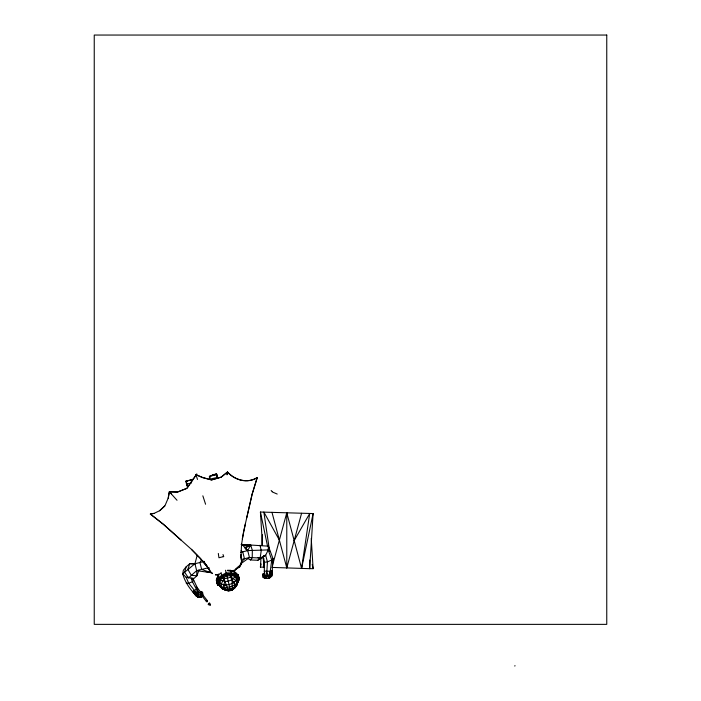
<?xml version="1.0" encoding="UTF-8"?>
<svg xmlns="http://www.w3.org/2000/svg" width="701" height="701" viewBox="0 0 701 701"><rect width="100%" height="100%" fill="white"/><g stroke="black" fill="none" stroke-linecap="round" stroke-linejoin="round"><path stroke-width="1.05" d="M264.68 574.566L262.656 575.162L263.173 577.291L264.47 577.983L269.228 578.421L271.927 575.933L272.969 558.548L268.369 546.167L241.1 544.423L243.054 545.115M216.539 580.84L217.66 585.3L218.843 585.011L218.589 584.117L222.611 589.042L228.85 590.943C234.441 590.435 238.401 584.836 238.033 579.394L234.896 574.908L231.952 573.874L226.519 573.9L221.656 576.397L219.483 578.693L218.659 584.152L220.263 586.702L222.611 589.042L227.299 590.654L228.859 590.505M241.407 560.467L240.995 554.71C240.715 558.443 243.107 562.605 240.04 565.751M187.535 485.022L187.693 487.055C185.625 482.016 185.292 476.172 187.474 486.52L187.071 484.733M197.367 592.231L197.603 588.481L192.88 578.36M263.856 558.504L263.856 567.144L260.421 567.144L261.026 557.418M261.771 545.536L262.437 534.732M262.507 545.536L260.421 512.037L313.11 513.561L309.693 568.669L271.97 567.416M218.379 582.54L219.045 577.799L218.326 574.023L217.292 579.709L216.548 578.509L218.221 575.933L217.582 580.726M237.77 579.385L237.884 582.137L237.245 583.381M217.643 478.441L216.355 473.823L209.406 476.347L209.546 479.195L217.389 477.434L216.609 474.849M263.699 574.855L264.47 577.983L263.173 577.291L265.793 578.15L266.538 576.572L267.449 561.904L265.644 555.323L268.229 549.908L268.369 546.167L269.123 550.267M238.033 579.394L236.789 585.554L232.197 590.119L231.865 589.769M267.913 577.913L269.228 578.421L272.514 570.675L270.507 571.28L264.338 571.14L264.566 577.335L265.18 575.994L264.338 571.14L264.312 562.29L262.857 557.304L265.644 555.323L263.558 555.665M209.468 604.262L208.477 603.763L208.32 604.507L210.431 604.998L209.669 603.175L208.837 603.412L209.669 603.175M232.197 590.119L234.546 587.105L234.476 582.452L231.584 579.937L230.962 576.923L232.224 575.468L232.136 574.583L230.419 570.334L227.466 570.263M247.97 558.548L250.467 559.959L257.802 560.274L260.159 558.022L261.254 550.513L259.992 545.247M272.251 566.364L286.779 512.799L301.579 568.406L309.693 513.561L294.175 540.602M264.005 575.337L263.672 573.97L262.919 574.154L262.787 575.696L262.919 574.154L262.787 575.696L264.584 575.162L263.567 573.97L264.584 575.162M242.301 538.938L245.403 523.84M168.24 498.393L169.344 491.795L168.1 498.385L164.858 505.964L159.644 510.792M241.573 561.326L239.935 565.672L241.302 563.77M270.349 576.24L270.507 577.256L271.804 570.894M246.708 517.846L252.115 494.196L257.223 477.609L252.167 494.091L243.597 531.533L241.53 544.677L240.899 557.882M272.347 561.606L272.969 558.548L271.778 560.029L267.449 561.904L264.312 562.29M208.434 604.648L208.477 603.763M260.421 567.144L261.087 563.981M301.579 568.406L313.11 513.561M197.174 555.376L194.939 563.744L196.666 570.667L196.902 575.775L194.063 578.404L186.168 577.361L182.716 573.882L183.382 570.228L186.168 566.802L189.822 563.683L194.939 563.744L204.157 561.44M271.97 512.308L286.779 567.906L301.579 513.29M266.424 571.517L269.228 578.421L271.778 560.029L268.229 549.908L247.716 550.583L240.618 552.353M237.937 581.374L237.175 584.555L232.723 589.164M186.168 566.802L184.617 572.235L182.716 573.882C185.274 583.127 191.285 591.258 198.383 597.497L201.336 596.989L202.65 595.14L201.336 597.015L198.365 597.234L195.588 595.482L192.766 591.539L197.603 588.481M209.546 479.195L210.589 475.734L216.644 474.375M198.322 593.142L197.314 591.048L195.588 595.482L198.383 597.497L198.322 592.844L192.433 581.777L191.154 578.141M188.963 577.282L186.168 577.361L188.683 583.206L196.42 592.941L195.588 595.482M231.935 578.903L232.39 589.585L227.299 590.654M236.745 574.031L236.929 573.506L234.336 571.972L236.745 574.031L237.192 576.275L238.366 575.985L238.06 574.618L236.877 574.908L234.081 571.113M198.97 570.088L196.902 575.775L191.364 575.363L188.56 578.036L184.617 572.235L194.939 563.744L195.43 564.042M228.85 590.943L225.538 589.322L224.259 587.447L223.549 585.133L224.995 581.558L224.11 578.605L222.252 577.922L221.866 577.107L221.157 572.603M222.48 588.069L219.956 586.544L218.949 584.082M216.977 578.886L218.221 575.933M270.507 577.256L271.953 573.865L270.507 571.28L268.159 576.494M240.583 563.937L249.442 557.505L247.716 550.583L250.695 545.089L242.222 545.466M236.894 568.336L239.777 566.811L241.249 564.095M171.403 493.784L169.344 491.795L177.563 491.979L186.834 488.325C200.863 467.812 199.382 470.564 186.904 488.378L177.572 492.067L169.405 491.813L177.02 500.277M269.228 578.421L271.953 573.865L269.78 576.406L266.538 576.572L265.18 575.994L264.373 574.093M201.537 559.968L199.934 562.5L201.66 569.422L210.773 572.638L196.666 570.667L191.364 575.363L187.824 569.317L189.822 563.683L194.492 563.981M234.511 571.227L236.219 568.546M201.336 596.989L202.65 594.947L201.336 596.244L202.65 594.614L201.608 593.239M271.953 573.865L269.78 576.406L265.18 575.994M221.35 586.991L221.761 588.341L225.766 590.084M250.467 559.959L252.22 557.821L252.342 550.381L250.695 545.089L244.518 547.604M233.451 589.147L232.39 589.585L235.185 587.561L237.823 581.111L234.826 576.59L232.224 575.468L227.063 575.942L222.252 577.922L220.421 580.121L219.737 585.554L221.025 587.42L225.056 590.049L228.544 590.522L224.995 581.558L220.421 580.121L219.045 577.799L221.411 575.407L226.239 572.875L231.654 572.892L234.817 573.926L237.499 577.843M220.464 573.234L218.388 575.1C213.341 591.819 245.955 584.669 234.336 571.972M241.556 561.913L244.456 558.75L242.73 551.827L240.995 550.837M201.336 595.675L202.65 595.675L201.336 597.068L201.336 594.255L198.357 595.018L197.06 593.94M224.995 581.558C228.841 581.383 234.125 579.99 234.975 575.644C229.91 573.199 223.181 574.899 219.799 579.368L219.141 584.783L223.032 588.542C228.85 590.741 238.322 587.473 237.937 580.174L234.975 575.644L233.477 570.307M193.055 591.416L198.365 596.341L201.336 595.71L202.65 594.422M164.717 505.956L159.504 510.775L154.036 513.395L150.312 514.078L163.438 524.357L191.338 549.26L200.486 558.583L208.977 568.774L210.659 571.867L212.569 573.471M272.102 491.506L271.138 490.49M201.336 595.71L202.65 594.614M202.65 595.675L201.336 595.841L202.65 596.016L201.336 597.068L202.65 595.482L201.336 597.015L202.65 596.2L202.65 592.827L201.608 591.46L201.336 593.116M236.92 567.775L239.278 565.909M232.364 588.043L234.546 587.105M232.066 583.521L234.476 582.452M235.177 569.799L237.253 568.423M235.045 569.633L239.777 566.811M257.802 560.274L262.857 557.304M250.695 545.089L245.131 548.217L247.716 550.583L241.819 544.248M241.284 559.538L249.442 557.505L260.159 558.022L265.644 555.323M189.945 480.387L193.441 479.221L186.264 481.14L186.466 484.172L191.592 482.875M263.462 575.337L262.814 575.521L263.357 575.521L263.024 574.154M263.173 577.291L264.4 576.932M209.292 603.579L209.704 603.71M186.264 481.14L191.224 479.983M223.172 556.699L223.733 556.568L222.988 554.517M223.137 556.708L218.931 557.759L218.318 553.448M196.666 570.667L209.047 567.582M514.613 665.95L515.13 665.819M222.252 577.922L224.241 577.431M230.235 575.959L232.224 575.468M216.635 581.322L216.32 579.955L217.503 579.666L218.335 582.838M216.653 581.138C217.415 580.121 217.538 582.216 217.573 584.809L218.756 584.52L218.467 583.285L218.081 581.742L216.898 582.032L217.284 583.574L218.397 583.022M237.262 576.388L238.436 576.099L237.262 576.388L237.087 575.67L238.27 575.381L239.4 579.964L238.217 580.253L237.972 579.359M217.065 582.689L218.248 582.4M238.988 578.176L238.638 576.695L237.455 576.984L237.621 577.642L238.804 577.352L239.023 578.237L237.77 578.264M239.243 579.21L238.217 580.253L237.21 576.091M217.643 585.169L218.826 584.879L218.686 584.257L218.826 584.879M238.2 580.121L239.313 579.473M223.549 585.133L226.213 584.958M225.538 589.322L227.93 589.129M212.315 474.98L216.679 473.999L217.538 477.512L216.355 473.823M209.406 476.347L216.188 474.822M150.312 514.078L153.887 513.377M217.976 574.654L215.417 574.855L218.379 574.671M186.668 481.14L187.281 481.052M201.336 596.376L202.65 596.2L201.336 596.2M232.443 570.991L227.264 570.544L232.601 571.149M311.235 538.421L313.11 568.669L309.693 568.669L309.693 560.029M201.336 591.644L202.65 593.011M201.336 591.986L202.65 593.353M202.65 593.545L201.608 592.179L198.322 592.844L198.322 593.414L197.305 591.907M201.336 592.827L202.65 592.827L201.336 592.652L201.608 591.644M201.336 596.016L202.65 596.016M186.203 583.171L188.683 583.206L192.433 581.777L193.678 580.323L192.214 578.93M208.32 604.507L210.431 604.998M258.021 557.628L260.159 558.022M205.857 571.578L210.773 572.638M230.419 570.334L233.985 571.271L237.183 575.915M196.008 474.779L202.729 477.644L211.536 479.975L221.227 477.171L227.501 472.001C234.826 480.106 247.435 483.76 257.223 477.609C247.497 483.83 234.782 480.378 227.501 472.001L221.166 477.101L211.536 479.896L202.764 477.539L195.956 474.665L197.498 479.449M272.181 491.9L277.21 494.056M150.47 514.096L163.552 524.409L181.173 540.199M212.456 573.611L210.484 571.99L206.9 566.338M192.766 591.539L198.365 597.234M219.579 585.887L221.288 587.701M245.315 548.348L247.716 550.583M191.426 549.321L200.539 558.653L208.977 568.774M208.837 603.412L209.555 604.174M196.42 592.941L198.357 595.018M202.992 561.589L207.023 566.215L203.728 561.203M207.373 600.634L206.409 600.906A0.973 0.946 -81.7 0 0 206.444 601.484L207.067 601.887L207.487 601.379A0.973 0.946 -81.7 0 0 207.452 600.801L196.157 586.343M218.817 584.038L219.816 585.3M197.296 589.874L206.532 601.651M194.151 593.081L195.789 595.57L194.939 593.8M279.375 540.112L263.856 512.037L269.631 551.442M194.011 590.601L195.991 594.29L194.247 590.417M194.598 592.95L195.991 595.657M270.507 574.321L270.875 575.197M266.161 575.679L266.538 576.572M225.494 570.22L230.524 590.531L230.217 589.681M202.843 495.826L205.586 504.247M238.06 574.618L239.102 578.658M236.894 574.89L237.805 578.465M216.32 579.955L217.249 583.512M217.415 584.406L217.091 583.127L217.231 583.74M213.814 474.402L214.068 475.418M237.621 577.642L237.841 578.527M217.88 581.147L217.713 580.428L216.53 580.717L217.03 583.013M238.279 575.503L239.383 579.832M237.096 575.793L237.49 577.484M230.384 589.962L230.524 590.531M227.063 575.942L227.238 576.695M217.722 580.551L218.397 583.276M217.503 579.666L217.809 581.033M312.225 564.41L313.11 568.669M260.421 512.037L267.528 546.114M271.594 573.768L271.927 575.933M265.635 577.133L265.793 578.15M263.313 558.504L263.856 567.144M198.357 595.315L198.365 596.341M286.779 512.799L286.779 567.906M227.501 472.001L227.045 474.857L227.51 471.957M222.524 581.217L221.314 584.292L221.393 586.755C226.703 588.305 233.056 586.825 236.999 582.917L235.992 580.691L230.962 576.923L227.659 578.202L224.11 578.605L222.524 581.217M606.759 35.05L94.241 35.05L94.241 624.363L606.759 624.363L606.759 35.05"/></g></svg>
